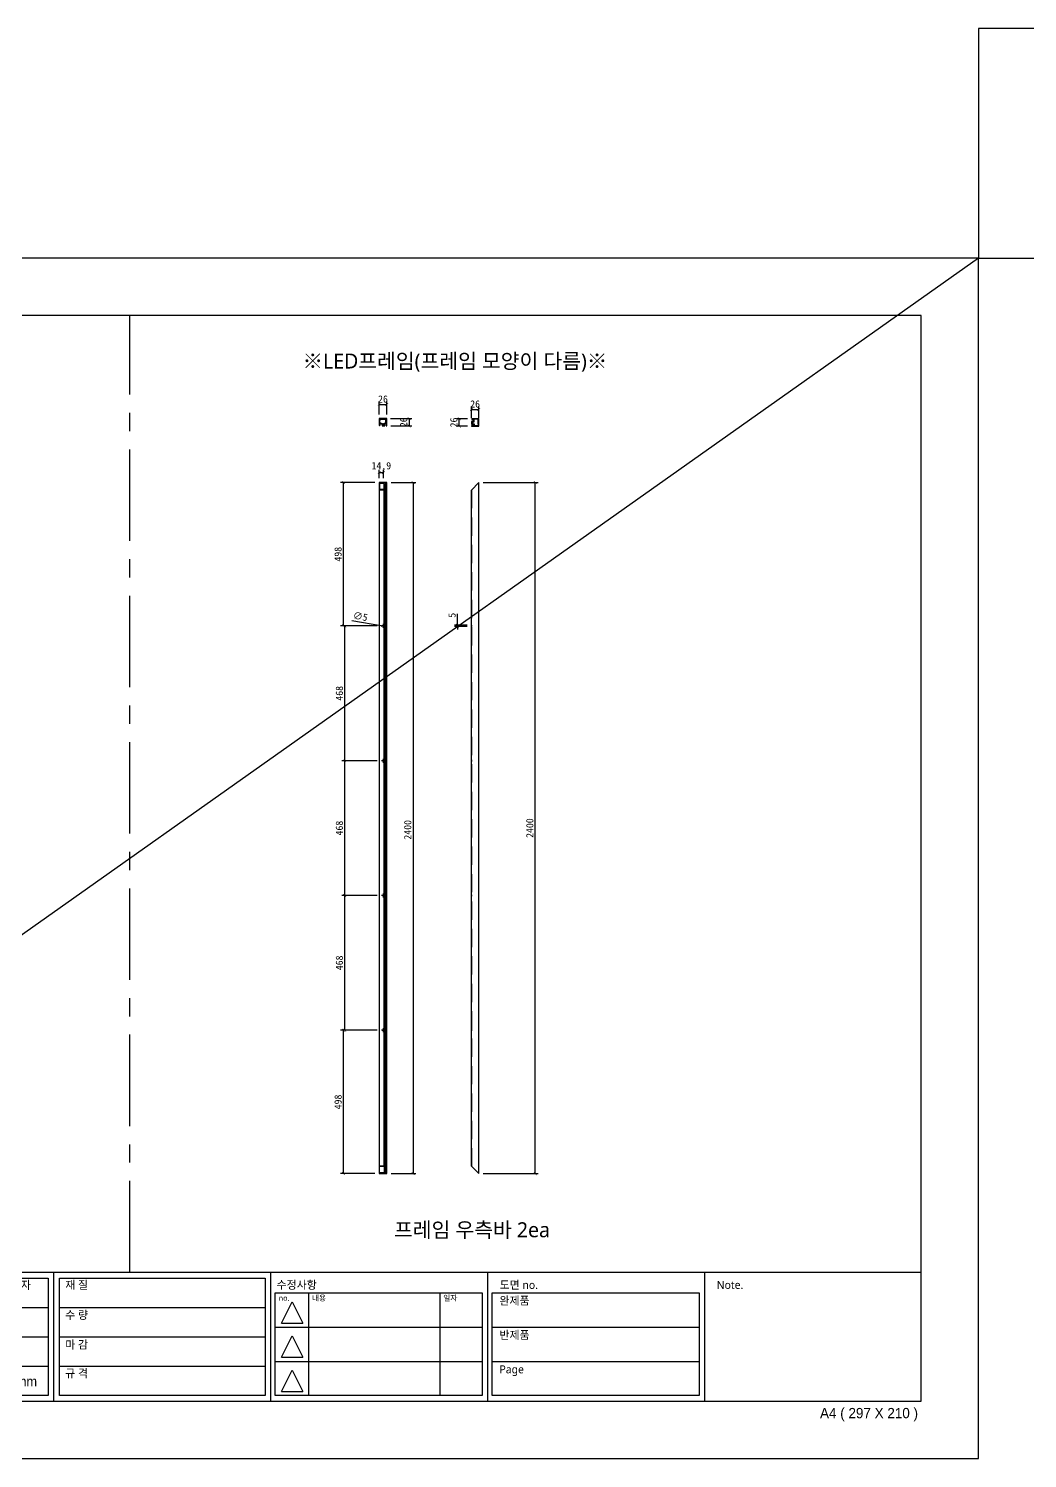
# Model space of a CAD drawing. Header units: millimetres. Extents: x -44117 to 256353, y -2095463 to 65325.
# Drawn here: x 62754 to 66224, y -4777 to 188 of the extents above; entities that cross this region are included whole.
import ezdxf

# ---------------------------------------------------------------- set-up
doc = ezdxf.new("R2010")
doc.units = ezdxf.units.MM
doc.header["$LTSCALE"] = 10
doc.linetypes.add('CENTER', pattern=[50.8, 31.75, -6.35, 6.35, -6.35])
doc.linetypes.add('HIDDEN', pattern=[9.525, 6.35, -3.175])
for name, color, linetype in [('cen', 1, 'CENTER'), ('도면층1', 7, 'HIDDEN'), ('도면층2', 3, 'CENTER')]:
    doc.layers.add(name, color=color, linetype=linetype)
doc.styles.add('고딕', font='')
doc.styles.get('고딕').set_extended_font_data('HYgtrE')
doc.dimstyles.new('ISO-25', dxfattribs={"dimtxt": 2.5, "dimasz": 2.5, "dimexe": 1, "dimexo": 1, "dimtad": 1, "dimtxsty": 'Standard', "dimblk": 'ARCHTICK', "dimcen": 2.5, "dimadec": 0, "dimazin": 0, "dimtfac": 1, "dimtmove": 0, "dimatfit": 3, "dimfxl": 0, "dimarcsym": 0})

# ---------------------------------------------------------------- blocks, each defined once
blk = doc.blocks.new('A$C2EC13F1B')
at = {"color": 7}
for p, q in [((-3.67, -0.83), (-1.17, 4.17)), ((-1.17, 4.17), (1.33, -0.83))]:
    blk.add_line(p, q, dxfattribs=at)
blk.add_lwpolyline([(-3.67, -0.83), (1.33, -0.83)], dxfattribs=at)
blk = doc.blocks.new('a4 1scale')
at = {"color": 8}
for p, q in [((-15144.83, -4477.05), (-14867.83, -4477.05)), ((-15097.66, -4499.61), (-15097.66, -4477.05)), ((-15057.67, -4499.62), (-15057.67, -4477.06)), ((-15028.06, -4478.06), (-15028.06, -4498.62)), ((-15019.68, -4499.62), (-15019.68, -4477.06)), ((-14981.69, -4499.62), (-14981.69, -4477.06)), ((-14943.7, -4499.62), (-14943.7, -4477.06)), ((-14905.71, -4499.62), (-14905.71, -4477.06)), ((-14980.9, -4480.63), (-14944.7, -4480.63)), ((-14975.07, -4480.63), (-14975.07, -4498.62)), ((-14952.08, -4480.63), (-14952.08, -4498.62)), ((-14942.91, -4480.63), (-14906.71, -4480.63)), ((-15056.67, -4483.2), (-15020.68, -4483.2)), ((-15018.68, -4483.2), (-14982.69, -4483.2)), ((-15096.66, -4488.33), (-15058.67, -4488.34)), ((-15056.67, -4488.34), (-15020.68, -4488.34)), ((-15018.68, -4488.34), (-14982.69, -4488.34)), ((-14980.9, -4486.63), (-14944.7, -4486.63)), ((-14942.91, -4486.63), (-14906.71, -4486.63)), ((-15141.53, -4492.95), (-15101.88, -4492.95)), ((-14980.9, -4492.63), (-14944.7, -4492.63)), ((-14942.91, -4492.63), (-14906.71, -4492.63)), ((-15056.67, -4493.48), (-15020.68, -4493.48)), ((-15018.68, -4493.48), (-14982.69, -4493.48))]:
    blk.add_line(p, q, dxfattribs=at)
for points in [[(-15154.83, -4509.61), (-14857.83, -4509.61), (-14857.83, -4299.61), (-15154.83, -4299.61)], [(-15144.83, -4499.61), (-14867.83, -4499.61), (-14867.83, -4309.61), (-15144.83, -4309.61)]]:
    blk.add_lwpolyline(points, close=True)
for points in [[(-15143.82, -4478.05), (-15098.66, -4478.05), (-15098.66, -4498.61), (-15143.83, -4498.61)], [(-15058.67, -4478.06), (-15096.66, -4478.05), (-15096.66, -4498.61), (-15058.66, -4498.62)], [(-15056.67, -4478.06), (-15020.68, -4478.06), (-15020.68, -4498.62), (-15056.67, -4498.62)], [(-15018.68, -4478.06), (-14982.69, -4478.06), (-14982.69, -4498.62), (-15018.68, -4498.62)]]:
    blk.add_lwpolyline(points, close=True, dxfattribs=at)
for points in [[(-14944.7, -4480.63), (-14944.7, -4498.62), (-14980.9, -4498.62), (-14980.9, -4480.63)], [(-14906.71, -4480.63), (-14906.71, -4498.62), (-14942.91, -4498.62), (-14942.91, -4480.63)]]:
    blk.add_lwpolyline(points, dxfattribs=at)
at = {"color": 8, "xscale": 0.7469071166727064, "yscale": 0.7469071166727064, "zscale": 0.7469071166727064}
for p in [(-14977.06, -4485.3), (-14977.06, -4491.3), (-14977.06, -4497.29)]:
    blk.add_blockref('A$C2EC13F1B', p, dxfattribs=at)
at = {"color": 8, "style": '고딕'}
for s, insert, char_height, width, attachment_point in [('{\\fMalgun Gothic|b0|i0|c129|p50;설 계}', (-15055.65, -4478.55), 1.4003, 21.6513, 1), ('{\\fMalgun Gothic|b0|i0|c129|p50;재 질}', (-15017.66, -4478.55), 1.4003, 21.6513, 1), ('{\\fMalgun Gothic|b0|i0|c129|p50;수정사항}', (-14980.67, -4478.55), 1.4003, 21.6513, 1), ('{\\fMalgun Gothic|b0|i0|c129|p50;도면 no.}', (-14941.63, -4478.55), 1.4003, 21.6513, 1), ('{\\fMalgun Gothic|b0|i0|c129|p50;PROJECT}', (-15095.45, -4478.74), 1.6004, 37.4801, 1), ('{\\fGulim|b0|i0|c129|p50;일자}', (-15027.2, -4478.57), 1.4, 24.7824, 1), ('{\\fMalgun Gothic|b0|i0|c129|p50;Note.}', (-14903.64, -4478.55), 1.4003, 21.6513, 1), ('{\\fMalgun Gothic|b0|i0|c129|p50;no.}', (-14980.32, -4481.07), 0.96, 25.9815, 1), ('{\\fMalgun Gothic|b0|i0|c129|p50;내용}', (-14974.49, -4481.07), 0.96, 25.9815, 1), ('{\\fMalgun Gothic|b0|i0|c129|p50;일자}', (-14951.5, -4481.07), 0.96, 25.9815, 1), ('{\\fGulim|b0|i0|c129|p50;완\\fMalgun Gothic|b0|i0|c129|p50;제품}', (-14941.66, -4481.32), 1.4003, 21.6513, 1), ('{\\fMalgun Gothic|b0|i0|c129|p50;검 토}', (-15055.65, -4483.82), 1.4003, 21.6513, 1), ('{\\fMalgun Gothic|b0|i0|c129|p50;수 량}', (-15017.66, -4483.82), 1.4003, 21.6513, 1), ('{\\fMalgun Gothic|b0|i0|c129|p50;반제품}', (-14941.66, -4487.32), 1.4003, 21.6513, 1), ('{\\fMalgun Gothic|b0|i0|c129|p50;도면명}', (-15095.89, -4489.07), 1.6004, 37.4801, 1), ('{\\fMalgun Gothic|b0|i0|c129|p50;승 인}', (-15055.65, -4489.02), 1.4003, 21.6513, 1), ('{\\fMalgun Gothic|b0|i0|c129|p50;마 감}', (-15017.66, -4489.02), 1.4003, 21.6513, 1), ('{\\fMalgun Gothic|b0|i0|c129|p50;Page}', (-14941.66, -4493.32), 1.4003, 21.6513, 1), ('{\\fMalgun Gothic|b0|i0|c129|p50;척 도 }', (-15055.65, -4494.02), 1.4003, 21.6513, 1), ('{\\fGulim|b0|i0|c129|p50;단 위}', (-15034.68, -4494.09), 1.4003, 21.6513, 1), ('mm', (-15024.45, -4496.13), 1.7, 15.2516, 5), ('{\\fMalgun Gothic|b0|i0|c129|p50;규 격 }', (-15017.66, -4494.02), 1.4003, 21.6513, 1), ('{\\C8;P-01-01}', (-15144.37, -4500.78), 1.8004, 27.0059, 1), ('{\\C8;A4 ( 297 X 210 )}', (-14868.4, -4500.78), 1.8004, 27.0059, 3)]:
    blk.add_mtext(s, dxfattribs=dict(at, insert=insert, char_height=char_height, width=width, attachment_point=attachment_point))
blk = doc.blocks.new('_ArchTick')
at = {"color": 0, "linetype": 'ByBlock', "const_width": 0.15}
blk.add_lwpolyline([(-0.5, -0.5), (0.5, 0.5)], dxfattribs=at)
blk = doc.blocks.new('*D7536')
at = {"color": 0, "lineweight": -2}
for p, q in [((64277.3, -1883.8), (64233.9, -1883.8)), ((64243.9, -1883.8), (64243.9, -1844.6)), ((64243.9, -1888.8), (64243.9, -1883.8)), ((64277.3, -1888.8), (64233.9, -1888.8)), ((64243.9, -1888.8), (64243.9, -1898.8))]:
    blk.add_line(p, q, dxfattribs=at)
at = {"layer": 'Defpoints', "color": 0}
for p in [(64243.9, -1883.8), (64292.3, -1883.8), (64292.3, -1888.8)]:
    blk.add_point(p, dxfattribs=at)
at = {"color": 0, "lineweight": -2, "xscale": 10, "yscale": 10, "zscale": 10}
for p, rotation in [((64243.9, -1883.8), 270), ((64243.9, -1888.8), 90)]:
    blk.add_blockref('_ArchTick', p, dxfattribs=dict(at, rotation=rotation))
at = {"color": 0, "insert": (64225.2, -1849.2), "char_height": 25, "attachment_point": 5, "rotation": 90}
blk.add_mtext('5', dxfattribs=at)
blk = doc.blocks.new('*D7537')
at = {"color": 0, "lineweight": -2}
for p, q in [((64333.3, -1388.3), (64524.1, -1388.3)), ((64514.1, -3788.3), (64514.1, -1388.3)), ((64333.3, -3788.3), (64524.1, -3788.3))]:
    blk.add_line(p, q, dxfattribs=at)
at = {"layer": 'Defpoints', "color": 0}
for p in [(64318.3, -1388.3), (64514.1, -1388.3), (64318.3, -3788.3)]:
    blk.add_point(p, dxfattribs=at)
at = {"color": 0, "lineweight": -2, "xscale": 10, "yscale": 10, "zscale": 10}
for p, rotation in [((64514.1, -1388.3), 90), ((64514.1, -3788.3), 270)]:
    blk.add_blockref('_ArchTick', p, dxfattribs=dict(at, rotation=rotation))
at = {"color": 0, "insert": (64495.3, -2588.3), "char_height": 25, "attachment_point": 5, "rotation": 90}
blk.add_mtext('2400', dxfattribs=at)
blk = doc.blocks.new('*D7589')
at = {"color": 0, "lineweight": -2}
for p, q in [((64279.3, -1166.8), (64240.2, -1166.8)), ((64250.2, -1192.8), (64250.2, -1166.8)), ((64279.3, -1192.8), (64240.2, -1192.8))]:
    blk.add_line(p, q, dxfattribs=at)
at = {"layer": 'Defpoints', "color": 0}
for p in [(64250.2, -1166.8), (64294.3, -1166.8), (64294.3, -1192.8)]:
    blk.add_point(p, dxfattribs=at)
at = {"color": 0, "lineweight": -2, "xscale": 10, "yscale": 10, "zscale": 10}
for p, rotation in [((64250.2, -1166.8), 90), ((64250.2, -1192.8), 270)]:
    blk.add_blockref('_ArchTick', p, dxfattribs=dict(at, rotation=rotation))
at = {"color": 0, "insert": (64231.5, -1179.8), "char_height": 25, "attachment_point": 5, "rotation": 90}
blk.add_mtext('26', dxfattribs=at)
blk = doc.blocks.new('*D7590')
at = {"color": 0, "lineweight": -2}
for p, q in [((64292.3, -1164.8), (64292.3, -1124.5)), ((64292.3, -1134.5), (64318.3, -1134.5)), ((64318.3, -1164.8), (64318.3, -1124.5))]:
    blk.add_line(p, q, dxfattribs=at)
at = {"layer": 'Defpoints', "color": 0}
for p in [(64318.3, -1134.5), (64292.3, -1179.8), (64318.3, -1179.8)]:
    blk.add_point(p, dxfattribs=at)
at = {"color": 0, "lineweight": -2, "xscale": 10, "yscale": 10, "zscale": 10, "rotation": 180}
blk.add_blockref('_ArchTick', (64292.3, -1134.5), dxfattribs=at)
at = {"color": 0, "lineweight": -2, "xscale": 10, "yscale": 10, "zscale": 10}
blk.add_blockref('_ArchTick', (64318.3, -1134.5), dxfattribs=at)
at = {"color": 0, "insert": (64305.3, -1115.7), "char_height": 25, "attachment_point": 5}
blk.add_mtext('26', dxfattribs=at)
blk = doc.blocks.new('*D7591')
at = {"color": 0, "lineweight": -2}
for p, q in [((63876.8, -1867.3), (63984.6, -1885.9)), ((63989.5, -1886.7), (63984.6, -1885.9)), ((63989.5, -1886.7), (63989.5, -1886.7))]:
    blk.add_line(p, q, dxfattribs=at)
at = {"layer": 'Defpoints', "color": 0}
for p in [(63984.6, -1885.9), (63989.5, -1886.7)]:
    blk.add_point(p, dxfattribs=at)
at = {"color": 0, "lineweight": -2, "xscale": 10, "yscale": 10, "zscale": 10}
for p, rotation in [((63984.6, -1885.9), 350.2303854805195), ((63989.5, -1886.7), 170.2303854805195)]:
    blk.add_blockref('_ArchTick', p, dxfattribs=dict(at, rotation=rotation))
at = {"color": 0, "insert": (63906.6, -1853.4), "char_height": 25, "attachment_point": 5, "rotation": 350.2304}
blk.add_mtext('∅5', dxfattribs=at)
blk = doc.blocks.new('*D7592')
at = {"color": 0, "lineweight": -2}
for p, q in [((64013.2, -1388.3), (64099.9, -1388.3)), ((64089.9, -1388.3), (64089.9, -3788.3)), ((64013.2, -3788.3), (64099.9, -3788.3))]:
    blk.add_line(p, q, dxfattribs=at)
at = {"layer": 'Defpoints', "color": 0}
for p in [(63998.2, -1388.3), (63998.2, -3788.3), (64089.9, -3788.3)]:
    blk.add_point(p, dxfattribs=at)
at = {"color": 0, "lineweight": -2, "xscale": 10, "yscale": 10, "zscale": 10}
for p, rotation in [((64089.9, -1388.3), 90), ((64089.9, -3788.3), 270)]:
    blk.add_blockref('_ArchTick', p, dxfattribs=dict(at, rotation=rotation))
at = {"color": 0, "insert": (64071.2, -2594.3), "char_height": 25, "attachment_point": 5, "rotation": 90}
blk.add_mtext('2400', dxfattribs=at)
blk = doc.blocks.new('*D7593')
at = {"color": 0, "lineweight": -2}
for p, q in [((63972.2, -1373.3), (63972.2, -1343.9)), ((63972.2, -1353.9), (63987.1, -1353.9)), ((63987.1, -1373.3), (63987.1, -1343.9))]:
    blk.add_line(p, q, dxfattribs=at)
at = {"layer": 'Defpoints', "color": 0}
for p in [(63972.2, -1388.3), (63987.1, -1353.9), (63987.1, -1388.3)]:
    blk.add_point(p, dxfattribs=at)
at = {"color": 0, "lineweight": -2, "xscale": 10, "yscale": 10, "zscale": 10, "rotation": 180}
blk.add_blockref('_ArchTick', (63972.2, -1353.9), dxfattribs=at)
at = {"color": 0, "lineweight": -2, "xscale": 10, "yscale": 10, "zscale": 10}
blk.add_blockref('_ArchTick', (63987.1, -1353.9), dxfattribs=at)
at = {"color": 0, "insert": (63979.6, -1333.1), "char_height": 25, "attachment_point": 5}
blk.add_mtext('14,9', dxfattribs=at)
blk = doc.blocks.new('*D7594')
at = {"color": 0, "lineweight": -2}
for p, q in [((63965.1, -3290.3), (63837.9, -3290.3)), ((63847.9, -3788.3), (63847.9, -3290.3)), ((63957.2, -3788.3), (63837.9, -3788.3))]:
    blk.add_line(p, q, dxfattribs=at)
at = {"layer": 'Defpoints', "color": 0}
for p in [(63847.9, -3290.3), (63980.1, -3290.3), (63972.2, -3788.3)]:
    blk.add_point(p, dxfattribs=at)
at = {"color": 0, "lineweight": -2, "xscale": 10, "yscale": 10, "zscale": 10}
for p, rotation in [((63847.9, -3290.3), 90), ((63847.9, -3788.3), 270)]:
    blk.add_blockref('_ArchTick', p, dxfattribs=dict(at, rotation=rotation))
at = {"color": 0, "insert": (63829.2, -3539.3), "char_height": 25, "attachment_point": 5, "rotation": 90}
blk.add_mtext('498', dxfattribs=at)
blk = doc.blocks.new('*D7595')
at = {"color": 0, "lineweight": -2}
for p, q in [((63965.1, -2822.3), (63842.4, -2822.3)), ((63852.4, -3290.3), (63852.4, -2822.3)), ((63965.1, -3290.3), (63842.4, -3290.3))]:
    blk.add_line(p, q, dxfattribs=at)
at = {"layer": 'Defpoints', "color": 0}
for p in [(63852.4, -2822.3), (63980.1, -2822.3), (63980.1, -3290.3)]:
    blk.add_point(p, dxfattribs=at)
at = {"color": 0, "lineweight": -2, "xscale": 10, "yscale": 10, "zscale": 10}
for p, rotation in [((63852.4, -2822.3), 90), ((63852.4, -3290.3), 270)]:
    blk.add_blockref('_ArchTick', p, dxfattribs=dict(at, rotation=rotation))
at = {"color": 0, "insert": (63833.7, -3056.3), "char_height": 25, "attachment_point": 5, "rotation": 90}
blk.add_mtext('468', dxfattribs=at)
blk = doc.blocks.new('*D7596')
at = {"color": 0, "lineweight": -2}
for p, q in [((63965.1, -2354.3), (63842.4, -2354.3)), ((63852.4, -2822.3), (63852.4, -2354.3)), ((63965.1, -2822.3), (63842.4, -2822.3))]:
    blk.add_line(p, q, dxfattribs=at)
at = {"layer": 'Defpoints', "color": 0}
for p in [(63852.4, -2354.3), (63980.1, -2354.3), (63980.1, -2822.3)]:
    blk.add_point(p, dxfattribs=at)
at = {"color": 0, "lineweight": -2, "xscale": 10, "yscale": 10, "zscale": 10}
for p, rotation in [((63852.4, -2354.3), 90), ((63852.4, -2822.3), 270)]:
    blk.add_blockref('_ArchTick', p, dxfattribs=dict(at, rotation=rotation))
at = {"color": 0, "insert": (63833.7, -2588.3), "char_height": 25, "attachment_point": 5, "rotation": 90}
blk.add_mtext('468', dxfattribs=at)
blk = doc.blocks.new('*D7597')
at = {"color": 0, "lineweight": -2}
for p, q in [((63965.1, -1886.3), (63842.4, -1886.3)), ((63852.4, -2354.3), (63852.4, -1886.3)), ((63965.1, -2354.3), (63842.4, -2354.3))]:
    blk.add_line(p, q, dxfattribs=at)
at = {"layer": 'Defpoints', "color": 0}
for p in [(63852.4, -1886.3), (63980.1, -1886.3), (63980.1, -2354.3)]:
    blk.add_point(p, dxfattribs=at)
at = {"color": 0, "lineweight": -2, "xscale": 10, "yscale": 10, "zscale": 10}
for p, rotation in [((63852.4, -1886.3), 90), ((63852.4, -2354.3), 270)]:
    blk.add_blockref('_ArchTick', p, dxfattribs=dict(at, rotation=rotation))
at = {"color": 0, "insert": (63833.7, -2120.3), "char_height": 25, "attachment_point": 5, "rotation": 90}
blk.add_mtext('468', dxfattribs=at)
blk = doc.blocks.new('*D7598')
at = {"color": 0, "lineweight": -2}
for p, q in [((63957.2, -1388.3), (63837.9, -1388.3)), ((63847.9, -1886.3), (63847.9, -1388.3)), ((63965.1, -1886.3), (63837.9, -1886.3))]:
    blk.add_line(p, q, dxfattribs=at)
at = {"layer": 'Defpoints', "color": 0}
for p in [(63847.9, -1388.3), (63972.2, -1388.3), (63980.1, -1886.3)]:
    blk.add_point(p, dxfattribs=at)
at = {"color": 0, "lineweight": -2, "xscale": 10, "yscale": 10, "zscale": 10}
for p, rotation in [((63847.9, -1388.3), 90), ((63847.9, -1886.3), 270)]:
    blk.add_blockref('_ArchTick', p, dxfattribs=dict(at, rotation=rotation))
at = {"color": 0, "insert": (63829.2, -1637.3), "char_height": 25, "attachment_point": 5, "rotation": 90}
blk.add_mtext('498', dxfattribs=at)
blk = doc.blocks.new('*D7599')
at = {"color": 0, "lineweight": -2}
for p, q in [((63972.2, -1152.7), (63972.2, -1107.3)), ((63972.2, -1117.3), (63998.2, -1117.3)), ((63998.2, -1152.5), (63998.2, -1107.3))]:
    blk.add_line(p, q, dxfattribs=at)
at = {"layer": 'Defpoints', "color": 0}
for p in [(63998.2, -1117.3), (63972.2, -1167.7), (63998.2, -1167.5)]:
    blk.add_point(p, dxfattribs=at)
at = {"color": 0, "lineweight": -2, "xscale": 10, "yscale": 10, "zscale": 10, "rotation": 180}
blk.add_blockref('_ArchTick', (63972.2, -1117.3), dxfattribs=at)
at = {"color": 0, "lineweight": -2, "xscale": 10, "yscale": 10, "zscale": 10}
blk.add_blockref('_ArchTick', (63998.2, -1117.3), dxfattribs=at)
at = {"color": 0, "insert": (63985.2, -1098.5), "char_height": 25, "attachment_point": 5}
blk.add_mtext('26', dxfattribs=at)
blk = doc.blocks.new('*D7600')
at = {"color": 0, "lineweight": -2}
for p, q in [((64011.6, -1166), (64085.9, -1166)), ((64075.9, -1166), (64075.9, -1192)), ((64012.4, -1192), (64085.9, -1192))]:
    blk.add_line(p, q, dxfattribs=at)
at = {"layer": 'Defpoints', "color": 0}
for p in [(63996.6, -1166), (63997.4, -1192), (64075.9, -1192)]:
    blk.add_point(p, dxfattribs=at)
at = {"color": 0, "lineweight": -2, "xscale": 10, "yscale": 10, "zscale": 10}
for p, rotation in [((64075.9, -1166), 90), ((64075.9, -1192), 270)]:
    blk.add_blockref('_ArchTick', p, dxfattribs=dict(at, rotation=rotation))
at = {"color": 0, "insert": (64057.1, -1179), "char_height": 25, "attachment_point": 5, "rotation": 90}
blk.add_mtext('26', dxfattribs=at)

msp = doc.modelspace()

# ---------------------------------------------------------------- linework, layer by layer
for p, q in [((66053.51291, -609.63247), (60159.54791, -4777.08247)), ((63998.17411, -1388.30975), (63972.17411, -1388.30975)), ((63972.17411, -1388.30975), (63972.17411, -3788.30975)), ((63998.17411, -3788.30975), (63998.17411, -1388.30975)), ((64292.33011, -1414.30975), (64318.33011, -1388.30975)), ((64318.33011, -3788.30975), (64318.33011, -1388.30975)), ((63991.47411, -1414.30975), (63972.17411, -1414.30975)), ((63973.67411, -1391.30975), (63973.67411, -1412.80975)), ((63989.97411, -1391.30975), (63973.67411, -1391.30975)), ((63989.97411, -1412.80975), (63973.67411, -1412.80975)), ((63989.97411, -1412.80975), (63989.97411, -1391.30975)), ((63989.97411, -3762.30975), (63989.97411, -1414.30975)), ((63991.47411, -3785.30975), (63991.47411, -1391.30975)), ((63996.67411, -1391.30975), (63991.47411, -1391.30975)), ((63996.67411, -3785.30975), (63996.67411, -1391.30975)), ((63996.67411, -1412.80975), (63996.67411, -1391.30975)), ((63998.17411, -1414.30975), (63996.67411, -1414.30975)), ((64292.33011, -3762.30975), (64292.33011, -1414.30975)), ((63991.47411, -3762.30975), (63972.17411, -3762.30975)), ((63973.67411, -3785.30975), (63973.67411, -3763.80975)), ((63989.97411, -3763.80975), (63973.67411, -3763.80975)), ((63989.97411, -3763.80975), (63989.97411, -3785.30975)), ((63998.17411, -3762.30975), (63996.67411, -3762.30975)), ((64318.33011, -3788.30975), (64292.33011, -3762.30975)), ((63972.17411, -3788.30975), (63998.17411, -3788.30975)), ((63998.17411, -3788.30975), (63972.17411, -3788.30975)), ((63989.97411, -3785.30975), (63973.67411, -3785.30975)), ((63996.67411, -3785.30975), (63991.47411, -3785.30975))]:
    msp.add_line(p, q)
msp.add_lwpolyline([(66053.51291, -609.63247), (66928.07623, -609.63247), (66928.07623, 187.9224), (66053.51291, 187.9224)], close=True)
for points in [[(63974.03741, -1190.92283), (63974.03741, -1190.92283), (63974.03741, -1190.92283, 0.4142135624), (63974.26041, -1190.74884), (63974.35522, -1189.98087, -0.1357168379), (63974.39601, -1189.88237, 0.1201861936), (63975.0285, -1188.47806, 0.4322308638), (63974.85638, -1188.24299), (63974.57408, -1188.20813, -0.4142135624), (63974.40009, -1187.98513), (63974.47851, -1187.34996, -0.4142135624), (63974.70151, -1187.17597), (63975.29699, -1187.24949, 0.4142135624), (63975.51999, -1187.0755), (63975.61801, -1186.28153, 0.4142135624), (63975.44402, -1186.05853), (63974.84854, -1185.98501, -0.4142135624), (63974.67455, -1185.76201), (63974.80934, -1184.6703, -0.4142135624), (63975.03233, -1184.49631), (63982.97205, -1185.47654, -0.4142135624), (63983.14604, -1185.69954), (63983.01126, -1186.79125, -0.4142135624), (63982.78826, -1186.96524), (63982.19278, -1186.89172, 0.4142135624), (63981.96978, -1187.06571), (63981.87176, -1187.85968, 0.4142135624), (63982.04575, -1188.08268), (63982.64123, -1188.1562, -0.4142135624), (63982.81521, -1188.37919), (63982.7368, -1189.01437, -0.4142135624), (63982.5138, -1189.18836), (63982.23149, -1189.15351, 0.4322308638), (63982.00737, -1189.33966, 0.1201861936), (63982.27933, -1190.85564, -0.1357168379), (63982.29494, -1190.9611), (63982.20013, -1191.72907, 0.4142135624), (63982.37411, -1191.95207), (63990.97411, -1191.95207, 0.4142135624), (63991.47411, -1191.45207), (63991.47411, -1183.95207), (63996.67411, -1183.95207), (63996.67411, -1191.64325, 0.4228503783), (63996.97398, -1191.95207), (63997.87411, -1191.95207, 0.4142135624), (63998.17411, -1191.65207), (63998.17411, -1166.45207, 0.4142135624), (63997.67411, -1165.95207), (63972.67411, -1165.95207, 0.4142135624), (63972.17411, -1166.45207), (63972.17517, -1190.25465, 0.4142135624), (63972.67517, -1190.75465), (63974.03741, -1190.92283)], [(63984.17411, -1188.45207), (63989.97411, -1188.45207), (63989.97411, -1183.95207), (63989.97411, -1182.75207, -0.4142135624), (63990.27411, -1182.45207), (63991.47411, -1182.45207), (63991.47411, -1182.45207), (63995.17411, -1182.45207), (63995.17411, -1167.45207), (63991.17411, -1167.45207), (63991.17411, -1168.95207), (63977.67411, -1168.95207), (63977.67411, -1170.15207, -0.4142135624), (63977.37411, -1170.45207), (63976.97411, -1170.45207, -0.4142135624), (63976.67411, -1170.15207), (63976.67411, -1167.45207), (63973.67411, -1167.45207), (63973.67411, -1183.45207), (63976.37411, -1183.45207, 0.4142135624), (63976.67411, -1183.15207), (63976.67411, -1181.75207, -0.4142135624), (63976.97411, -1181.45207), (63977.37411, -1181.45207, -0.4142135624), (63977.67411, -1181.75207), (63977.67411, -1183.14707, 0.4142135624), (63977.97411, -1183.44707), (63983.87411, -1183.44707, -0.4142135624), (63984.17411, -1183.74707), (63984.17411, -1188.45207)], [(64293.35935, -1168.62219), (64293.35935, -1168.62219), (64293.35935, -1168.62219, 0.4142135624), (64293.53333, -1168.84518), (64294.30131, -1168.94, -0.1357168379), (64294.3998, -1168.98079, 0.1201861936), (64295.80411, -1169.61328, 0.4322308638), (64296.03919, -1169.44116), (64296.07404, -1169.15886, -0.4142135624), (64296.29704, -1168.98487), (64296.93222, -1169.06329, -0.4142135624), (64297.10621, -1169.28629), (64297.03269, -1169.88177, 0.4142135624), (64297.20668, -1170.10476), (64298.00065, -1170.20279, 0.4142135624), (64298.22365, -1170.0288), (64298.29716, -1169.43332, -0.4142135624), (64298.52016, -1169.25933), (64299.61187, -1169.39411, -0.4142135624), (64299.78586, -1169.61711), (64298.80563, -1177.55683, -0.4142135624), (64298.58264, -1177.73082), (64297.49092, -1177.59604, -0.4142135624), (64297.31694, -1177.37304), (64297.39045, -1176.77756, 0.4142135624), (64297.21647, -1176.55456), (64296.4225, -1176.45654, 0.4142135624), (64296.1995, -1176.63053), (64296.12598, -1177.22601, -0.4142135624), (64295.90298, -1177.39999), (64295.2678, -1177.32158, -0.4142135624), (64295.09382, -1177.09858), (64295.12867, -1176.81627, 0.4322308638), (64294.94251, -1176.59215, 0.1201861936), (64293.42654, -1176.86411, -0.1357168379), (64293.32108, -1176.87972), (64292.55311, -1176.7849, 0.4142135624), (64292.33011, -1176.95889), (64292.33011, -1185.55889, 0.4142135624), (64292.83011, -1186.05889), (64300.33011, -1186.05889), (64300.33011, -1191.25889), (64292.63892, -1191.25889, 0.4228503783), (64292.33011, -1191.55876), (64292.33011, -1192.45889, 0.4142135624), (64292.63011, -1192.75889), (64317.83011, -1192.75889, 0.4142135624), (64318.33011, -1192.25889), (64318.33011, -1167.25889, 0.4142135624), (64317.83011, -1166.75889), (64294.02753, -1166.75995, 0.4142135624), (64293.52753, -1167.25995), (64293.35935, -1168.62219)], [(64295.83011, -1178.75889), (64295.83011, -1184.55889), (64300.33011, -1184.55889), (64301.53011, -1184.55889, -0.4142135624), (64301.83011, -1184.85889), (64301.83011, -1186.05889), (64301.83011, -1186.05889), (64301.83011, -1189.75889), (64316.83011, -1189.75889), (64316.83011, -1185.75889), (64315.33011, -1185.75889), (64315.33011, -1172.25889), (64314.13011, -1172.25889, -0.4142135624), (64313.83011, -1171.95889), (64313.83011, -1171.55889, -0.4142135624), (64314.13011, -1171.25889), (64316.83011, -1171.25889), (64316.83011, -1168.25889), (64300.83011, -1168.25889), (64300.83011, -1170.95889, 0.4142135624), (64301.13011, -1171.25889), (64302.53011, -1171.25889, -0.4142135624), (64302.83011, -1171.55889), (64302.83011, -1171.95889, -0.4142135624), (64302.53011, -1172.25889), (64301.13511, -1172.25889, 0.4142135624), (64300.83511, -1172.55889), (64300.83511, -1178.45889, -0.4142135624), (64300.53511, -1178.75889), (64295.83011, -1178.75889)]]:
    msp.add_lwpolyline(points, format="xyb")
for centre in [(63987.07411, -1886.30975), (63987.07411, -2354.30975), (63987.07411, -2822.30975), (63987.07411, -3290.30975)]:
    msp.add_circle(centre, 2.5)
at = {"layer": 'cen'}
msp.add_line((63106.53041, -4131.06109), (63106.53041, -808.08247), dxfattribs=at)
at = {"layer": '도면층1'}
for p, q in [((64293.83011, -3763.80975), (64293.83011, -1412.80975)), ((64293.83011, -1883.80975), (64292.33011, -1883.80975)), ((64293.83011, -1888.80975), (64293.83011, -1883.80975)), ((64293.83011, -1888.80975), (64292.33011, -1888.80975)), ((64293.83011, -2351.80975), (64292.33011, -2351.80975)), ((64293.83011, -2356.80975), (64292.33011, -2356.80975)), ((64293.83011, -2356.80975), (64293.83011, -2351.80975)), ((64293.83011, -2819.80975), (64292.33011, -2819.80975)), ((64293.83011, -2824.80975), (64292.33011, -2824.80975)), ((64293.83011, -2824.80975), (64293.83011, -2819.80975)), ((64293.83011, -3287.80975), (64292.33011, -3287.80975)), ((64293.83011, -3292.80975), (64292.33011, -3292.80975)), ((64293.83011, -3292.80975), (64293.83011, -3287.80975))]:
    msp.add_line(p, q, dxfattribs=at)
at = {"layer": '도면층2'}
for p, q in [((63994.07411, -1886.30975), (63980.07411, -1886.30975)), ((63987.07411, -1893.30975), (63987.07411, -1879.30975)), ((63994.07411, -2354.30975), (63980.07411, -2354.30975)), ((63987.07411, -2361.30975), (63987.07411, -2347.30975)), ((63994.07411, -2822.30975), (63980.07411, -2822.30975)), ((63987.07411, -2829.30975), (63987.07411, -2815.30975)), ((63994.07411, -3290.30975), (63980.07411, -3290.30975)), ((63987.07411, -3297.30975), (63987.07411, -3283.30975))]:
    msp.add_line(p, q, dxfattribs=at)

# ---------------------------------------------------------------- block references
at = {"color": 1, "xscale": 19.845, "yscale": 19.845, "zscale": 19.845}
msp.add_blockref('a4 1scale', (360907.14778, 84716.10852), dxfattribs=at)

# ---------------------------------------------------------------- texts
at = {"color": 142, "char_height": 52.004575, "width": 1506.5379465, "attachment_point": 5, "style": '고딕'}
for s, insert in [('{\\fMalgun Gothic|b0|i0|c129|p50;\\C3;※LED프레임(프레임 모양이 다름)※}', (64235.09816, -972.19052)), ('{\\fMalgun Gothic|b0|i0|c129|p50;프레임 우측바 2ea}', (64294.47564, -3985.93833))]:
    msp.add_mtext(s, dxfattribs=dict(at, insert=insert))

# ---------------------------------------------------------------- dimensions: what is measured, and where the dimension line sits
for base, p1, p2, picture, middle in [((63998.17411, -1117.27694), (63972.17411, -1167.70282), (63998.17411, -1167.45882), '*D7599', (63985.17411, -1117.27694)), ((64318.33011, -1134.4824), (64292.33011, -1179.75889), (64318.33011, -1179.75889), '*D7590', (64305.33011, -1134.4824)), ((63987.07411, -1353.93928), (63972.17411, -1388.30975), (63987.07411, -1388.30975), '*D7593', (63979.62411, -1353.93928))]:
    dim = msp.add_linear_dim(base=base, p1=p1, p2=p2, dimstyle='ISO-25', override={"dimscale": 10, "dimasz": 1, "dimexo": 1.5})
    dim.commit()
    dim.dimension.update_dxf_attribs({"geometry": picture, "text_midpoint": middle, "dimtype": 160})
for base, p1, p2, picture, middle in [((64075.88654, -1191.95207), (63996.58119, -1165.95207), (63997.42405, -1191.95207), '*D7600', (64075.88654, -1178.95207)), ((64250.20381, -1166.75994), (64294.33011, -1192.75889), (64294.33012, -1166.75994), '*D7589', (64250.20381, -1179.75941)), ((64089.92439, -3788.30975), (63998.17411, -1388.30975), (63998.17411, -3788.30975), '*D7592', (64089.92439, -2594.30975))]:
    dim = msp.add_linear_dim(base=base, p1=p1, p2=p2, angle=90, dimstyle='ISO-25', override={"dimscale": 10, "dimasz": 1, "dimexo": 1.5})
    dim.commit()
    dim.dimension.update_dxf_attribs({"geometry": picture, "text_midpoint": middle, "dimtype": 160})
for base, p1, p2, override, picture, middle in [((63847.90199, -1388.30975), (63980.07411, -1886.30975), (63972.17411, -1388.30975), {"dimscale": 10, "dimasz": 1, "dimexo": 1.5, "dimtmove": 1}, '*D7598', (63829.15199, -1637.30975)), ((64514.07092, -1388.30975), (64318.33011, -3788.30975), (64318.33011, -1388.30975), {"dimscale": 10, "dimasz": 1, "dimexo": 1.5}, '*D7537', (64495.32092, -2588.30975)), ((63852.40199, -1886.30975), (63980.07411, -2354.30975), (63980.07411, -1886.30975), {"dimscale": 10, "dimasz": 1, "dimexo": 1.5, "dimtmove": 1}, '*D7597', (63833.65199, -2120.30975)), ((64243.90852, -1883.80975), (64292.33011, -1888.80975), (64292.33011, -1883.80975), {"dimscale": 10, "dimasz": 1, "dimexo": 1.5}, '*D7536', (64225.15852, -1849.22642)), ((63852.40199, -2354.30975), (63980.07411, -2822.30975), (63980.07411, -2354.30975), {"dimscale": 10, "dimasz": 1, "dimexo": 1.5, "dimtmove": 1}, '*D7596', (63833.65199, -2588.30975)), ((63852.40199, -2822.30975), (63980.07411, -3290.30975), (63980.07411, -2822.30975), {"dimscale": 10, "dimasz": 1, "dimexo": 1.5, "dimtmove": 1}, '*D7595', (63833.65199, -3056.30975)), ((63847.90199, -3290.30975), (63972.17411, -3788.30975), (63980.07411, -3290.30975), {"dimscale": 10, "dimasz": 1, "dimexo": 1.5}, '*D7594', (63829.15199, -3539.30975))]:
    dim = msp.add_linear_dim(base=base, p1=p1, p2=p2, angle=90, dimstyle='ISO-25', override=override)
    dim.commit()
    dim.dimension.update_dxf_attribs({"geometry": picture, "text_midpoint": middle})
dim = msp.add_diameter_dim_2p(p1=(63989.53786, -1886.73397), p2=(63984.61037, -1885.88553), dimstyle='ISO-25', override={"dimscale": 10, "dimasz": 1, "dimexo": 1.5})
dim.commit()
dim.dimension.update_dxf_attribs({"geometry": '*D7591', "text_midpoint": (63903.44824, -1871.91072), "dimtype": 163})

doc.saveas('drawing.dxf')
